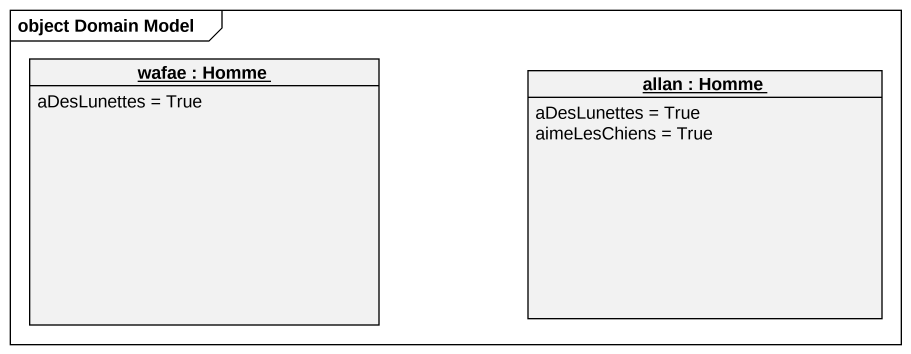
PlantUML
@startuml
mainframe object Domain Model
hide circle
hide empty members
object "wafae : Homme" as wafae {
  aDesLunettes = True
}
object "allan : Homme" as allan {
  aDesLunettes = True
  aimeLesChiens = True
}
@enduml
